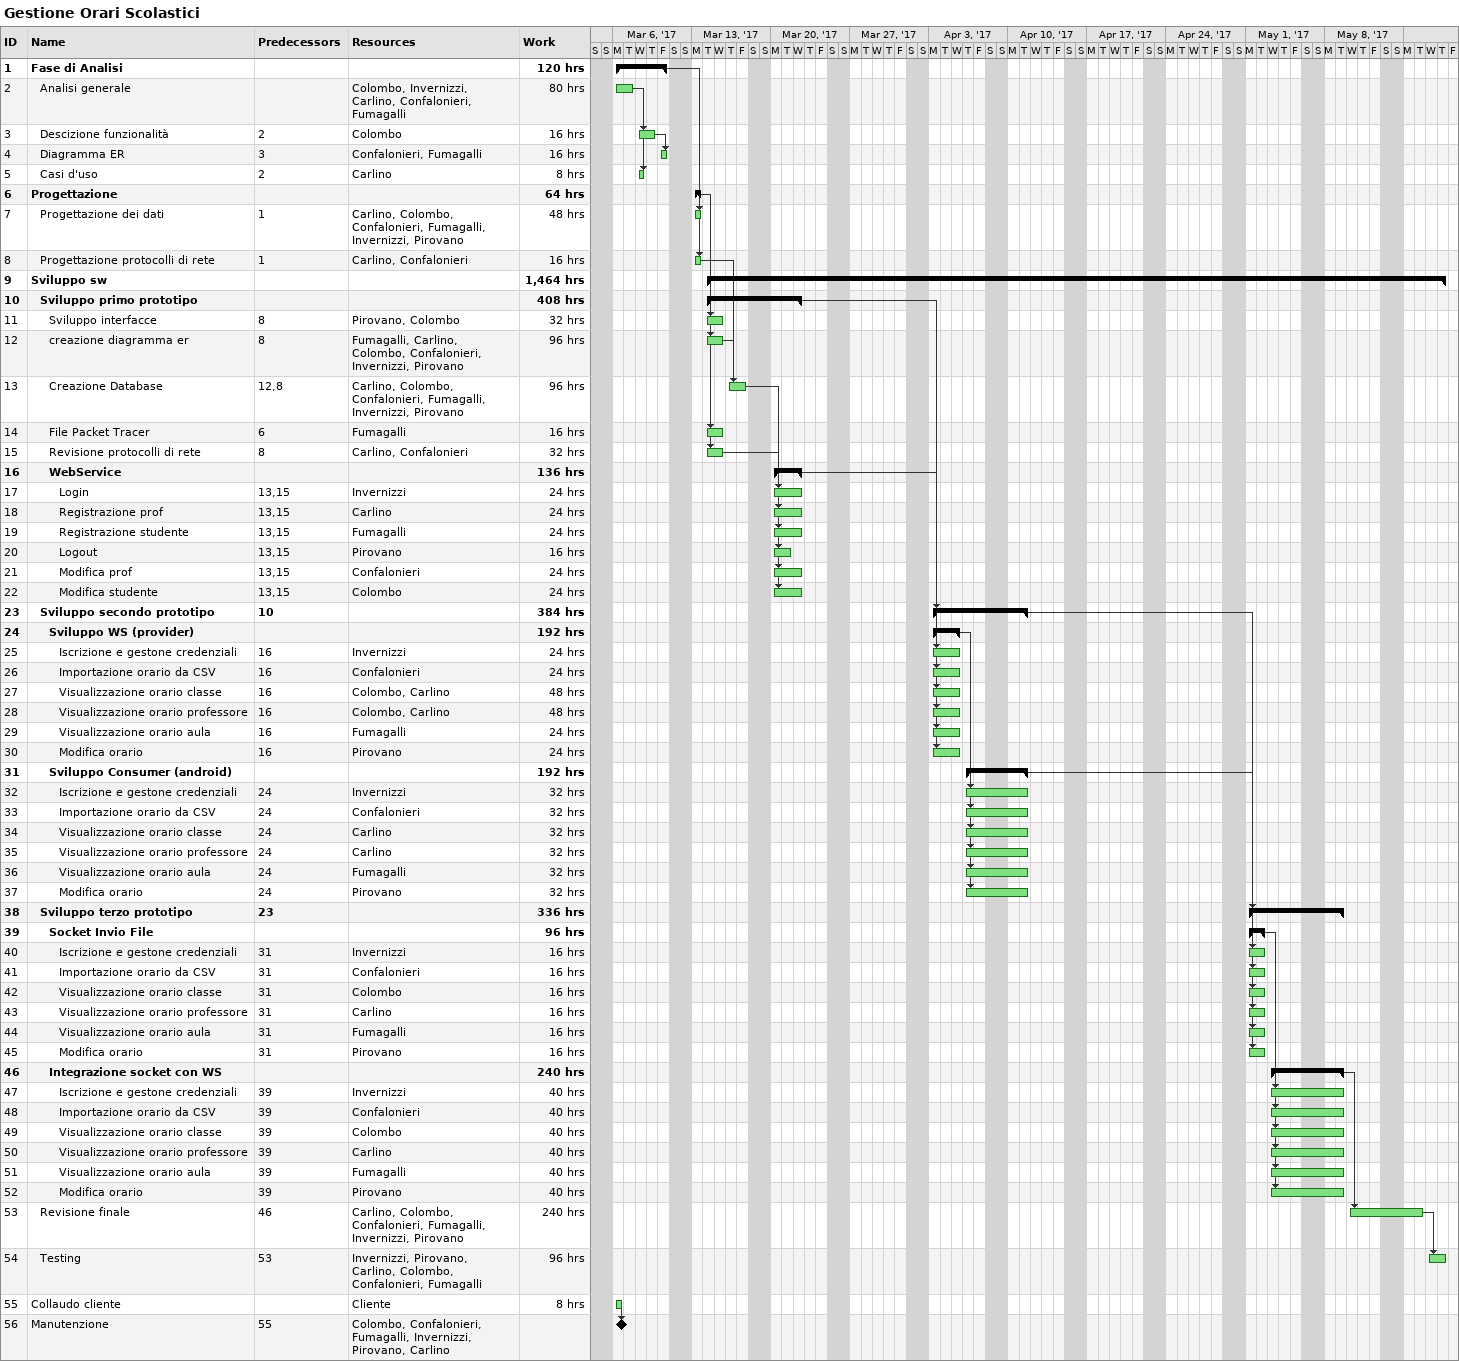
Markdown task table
Gestione Orari Scolastici

| ID | Level | Task | Start | Finish | Predecessors | Resources | Work (h) |
|---|---|---|---|---|---|---|---|
| 1 | 1 | **Fase di Analisi** | 2017-03-06 | 2017-03-10 |  |  | 120 |
| 2 | 2 | Analisi generale | 2017-03-06 | 2017-03-07 |  | Colombo, Invernizzi, Carlino, Confalonieri, Fumagalli | 80 |
| 3 | 2 | Descizione funzionalità | 2017-03-08 | 2017-03-09 | 2 | Colombo | 16 |
| 4 | 2 | Diagramma ER | 2017-03-10 | 2017-03-10 | 3 | Confalonieri, Fumagalli | 16 |
| 5 | 2 | Casi d'uso | 2017-03-08 | 2017-03-08 | 2 | Carlino | 8 |
| 6 | 1 | **Progettazione** | 2017-03-13 | 2017-03-13 |  |  | 64 |
| 7 | 2 | Progettazione dei dati | 2017-03-13 | 2017-03-13 | 1 | Carlino, Colombo, Confalonieri, Fumagalli, Invernizzi, Pirovano | 48 |
| 8 | 2 | Progettazione protocolli di rete | 2017-03-13 | 2017-03-13 | 1 | Carlino, Confalonieri | 16 |
| 9 | 1 | **Sviluppo sw** | 2017-03-14 | 2017-05-18 |  |  | 1464 |
| 10 | 2 | **Sviluppo primo prototipo** | 2017-03-14 | 2017-03-22 |  |  | 408 |
| 11 | 3 | Sviluppo interfacce | 2017-03-14 | 2017-03-15 | 8 | Pirovano, Colombo | 32 |
| 12 | 3 | creazione diagramma er | 2017-03-14 | 2017-03-15 | 8 | Fumagalli, Carlino, Colombo, Confalonieri, Invernizzi, Pirovano | 96 |
| 13 | 3 | Creazione Database | 2017-03-16 | 2017-03-17 | 12, 8 | Carlino, Colombo, Confalonieri, Fumagalli, Invernizzi, Pirovano | 96 |
| 14 | 3 | File Packet Tracer | 2017-03-14 | 2017-03-15 | 6 | Fumagalli | 16 |
| 15 | 3 | Revisione protocolli di rete | 2017-03-14 | 2017-03-15 | 8 | Carlino, Confalonieri | 32 |
| 16 | 3 | **WebService** | 2017-03-20 | 2017-03-22 |  |  | 136 |
| 17 | 4 | Login | 2017-03-20 | 2017-03-22 | 13, 15 | Invernizzi | 24 |
| 18 | 4 | Registrazione prof | 2017-03-20 | 2017-03-22 | 13, 15 | Carlino | 24 |
| 19 | 4 | Registrazione studente | 2017-03-20 | 2017-03-22 | 13, 15 | Fumagalli | 24 |
| 20 | 4 | Logout | 2017-03-20 | 2017-03-21 | 13, 15 | Pirovano | 16 |
| 21 | 4 | Modifica prof | 2017-03-20 | 2017-03-22 | 13, 15 | Confalonieri | 24 |
| 22 | 4 | Modifica studente | 2017-03-20 | 2017-03-22 | 13, 15 | Colombo | 24 |
| 23 | 2 | **Sviluppo secondo prototipo** | 2017-04-03 | 2017-04-11 | 10 |  | 384 |
| 24 | 3 | **Sviluppo WS (provider)** | 2017-04-03 | 2017-04-05 |  |  | 192 |
| 25 | 4 | Iscrizione e gestone credenziali | 2017-04-03 | 2017-04-05 | 16 | Invernizzi | 24 |
| 26 | 4 | Importazione orario da CSV | 2017-04-03 | 2017-04-05 | 16 | Confalonieri | 24 |
| 27 | 4 | Visualizzazione orario classe | 2017-04-03 | 2017-04-05 | 16 | Colombo, Carlino | 48 |
| 28 | 4 | Visualizzazione orario professore | 2017-04-03 | 2017-04-05 | 16 | Colombo, Carlino | 48 |
| 29 | 4 | Visualizzazione orario aula | 2017-04-03 | 2017-04-05 | 16 | Fumagalli | 24 |
| 30 | 4 | Modifica orario | 2017-04-03 | 2017-04-05 | 16 | Pirovano | 24 |
| 31 | 3 | **Sviluppo Consumer (android)** | 2017-04-06 | 2017-04-11 |  |  | 192 |
| 32 | 4 | Iscrizione e gestone credenziali | 2017-04-06 | 2017-04-11 | 24 | Invernizzi | 32 |
| 33 | 4 | Importazione orario da CSV | 2017-04-06 | 2017-04-11 | 24 | Confalonieri | 32 |
| 34 | 4 | Visualizzazione orario classe | 2017-04-06 | 2017-04-11 | 24 | Carlino | 32 |
| 35 | 4 | Visualizzazione orario professore | 2017-04-06 | 2017-04-11 | 24 | Carlino | 32 |
| 36 | 4 | Visualizzazione orario aula | 2017-04-06 | 2017-04-11 | 24 | Fumagalli | 32 |
| 37 | 4 | Modifica orario | 2017-04-06 | 2017-04-11 | 24 | Pirovano | 32 |
| 38 | 2 | **Sviluppo terzo prototipo** | 2017-05-01 | 2017-05-09 | 23 |  | 336 |
| 39 | 3 | **Socket Invio File** | 2017-05-01 | 2017-05-02 |  |  | 96 |
| 40 | 4 | Iscrizione e gestone credenziali | 2017-05-01 | 2017-05-02 | 31 | Invernizzi | 16 |
| 41 | 4 | Importazione orario da CSV | 2017-05-01 | 2017-05-02 | 31 | Confalonieri | 16 |
| 42 | 4 | Visualizzazione orario classe | 2017-05-01 | 2017-05-02 | 31 | Colombo | 16 |
| 43 | 4 | Visualizzazione orario professore | 2017-05-01 | 2017-05-02 | 31 | Carlino | 16 |
| 44 | 4 | Visualizzazione orario aula | 2017-05-01 | 2017-05-02 | 31 | Fumagalli | 16 |
| 45 | 4 | Modifica orario | 2017-05-01 | 2017-05-02 | 31 | Pirovano | 16 |
| 46 | 3 | **Integrazione socket con WS** | 2017-05-03 | 2017-05-09 |  |  | 240 |
| 47 | 4 | Iscrizione e gestone credenziali | 2017-05-03 | 2017-05-09 | 39 | Invernizzi | 40 |
| 48 | 4 | Importazione orario da CSV | 2017-05-03 | 2017-05-09 | 39 | Confalonieri | 40 |
| 49 | 4 | Visualizzazione orario classe | 2017-05-03 | 2017-05-09 | 39 | Colombo | 40 |
| 50 | 4 | Visualizzazione orario professore | 2017-05-03 | 2017-05-09 | 39 | Carlino | 40 |
| 51 | 4 | Visualizzazione orario aula | 2017-05-03 | 2017-05-09 | 39 | Fumagalli | 40 |
| 52 | 4 | Modifica orario | 2017-05-03 | 2017-05-09 | 39 | Pirovano | 40 |
| 53 | 2 | Revisione finale | 2017-05-10 | 2017-05-16 | 46 | Carlino, Colombo, Confalonieri, Fumagalli, Invernizzi, Pirovano | 240 |
| 54 | 2 | Testing | 2017-05-17 | 2017-05-18 | 53 | Invernizzi, Pirovano, Carlino, Colombo, Confalonieri, Fumagalli | 96 |
| 55 | 1 | Collaudo cliente | 2017-03-06 | 2017-03-06 |  | Cliente | 8 |
| 56 | 1 | Manutenzione (milestone) | 2017-03-06 | 2017-03-06 | 55 | Colombo, Confalonieri, Fumagalli, Invernizzi, Pirovano, Carlino |  |
